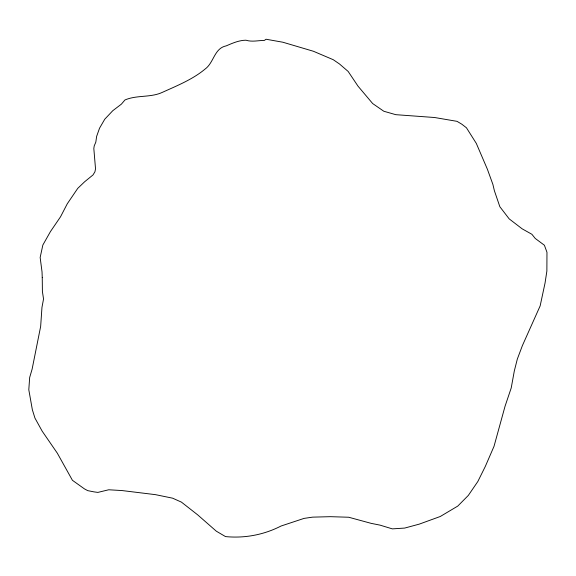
<?xml version="1.0" encoding="UTF-8"?>
<svg xmlns="http://www.w3.org/2000/svg" width="576" height="576" viewBox="0 0 576 576"><rect width="100%" height="100%" fill="white"/><g stroke="black" fill="none" stroke-linecap="round" stroke-linejoin="round"><path stroke-width="0.86" d="M42.242 277.402L42.401 291.528L43.538 298.966L41.962 307.426L40.658 326.405L32.126 369.108L29.671 377.474L28.8 389.736L32.35 409.723L34.934 418.054L42.178 431.158L57.348 453.226L72.432 480.305L84.463 488.902L87.746 490.644L93.967 491.868L97.877 492.401L108.72 489.773L122.011 490.558L155.47 494.654L172.598 498.175L181.426 502.121L197.64 514.822L216.302 531.18L225.504 536.587A100.152 100.152 0 0 0 281.045 526.025L304.07 518.393L312.602 517.14L330.422 516.679L348.696 517.241L371.268 523.382L380.002 525.125L392.35 528.876L404.705 528.07L419.278 524.124L440.294 516.485L457.783 506.074L468.317 495.432L477.821 481.529L485.323 466.402L494.028 446.299L505.044 406.267L511.222 387.943L514.318 370.937L517.327 359.064L522.382 345.629L540.151 305.899L545.047 283.032L546.876 271.066L546.97 252.281L544.399 245.239L535.248 238.45L531.886 234.281L522.144 228.823L509.177 218.873L499.846 206.712L494.388 190.714L492.883 184.385L487.375 169.207L476.316 143.417L466.445 127.786L461.808 124.193L457.034 121.342L434.585 117.511L395.784 114.674L383.832 111.254L372.672 103.558L357.998 86.141L348.149 71.438L339.473 63.965L333.266 59.71L313.394 51.257L282.838 42.221L266.076 39.24L264.341 40.442C258.026 40.414 252.13 42.156 245.966 40.212C238.968 40.284 232.596 43.142 226.274 45.85C214.15 48.254 214.042 62.539 205.142 69.026C192.701 79.43 176.99 85.723 162.281 92.39C150.538 97.812 136.879 94.86 124.956 99.965L121.37 104.162L112.795 110.686L104.753 119.21L99.54 128.196L96.631 136.397L95.803 142.186L94.241 145.822L93.823 148.486L95.53 168.862L94.918 171.821L92.988 174.96L84.643 181.757L77.753 188.359L67.277 203.782L60.523 216.806L50.458 231.559L42.847 245.045L40.154 257.472L42.026 271.858L42.242 277.402"/></g></svg>
